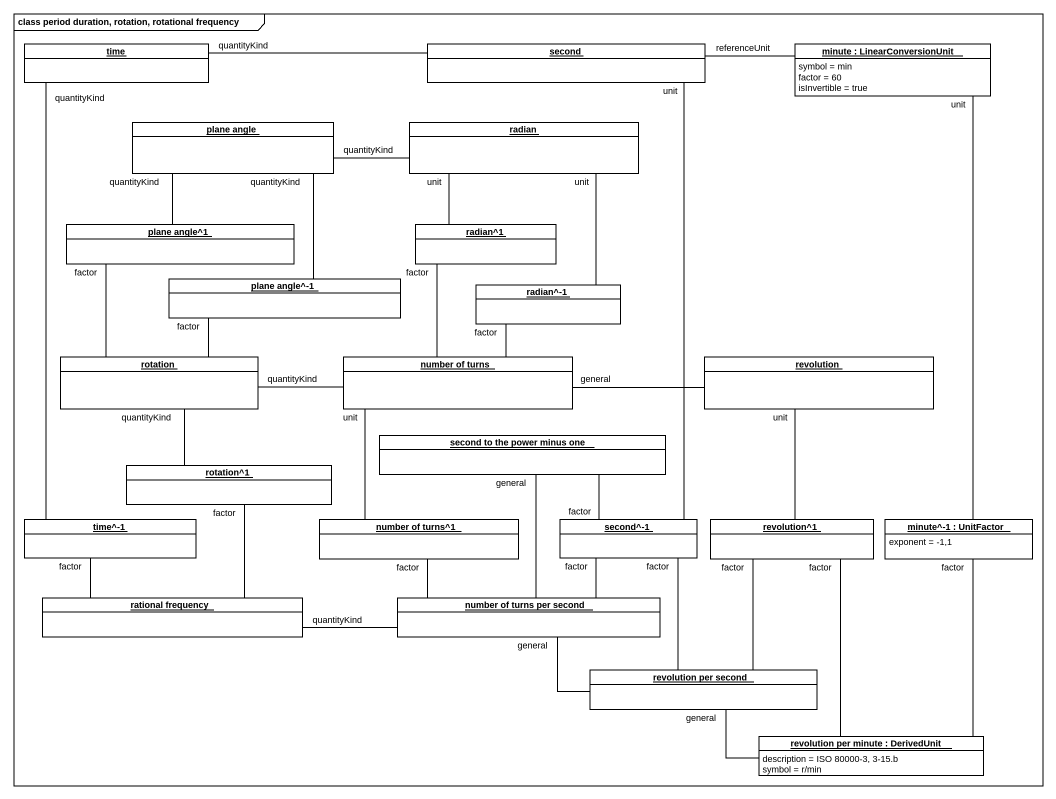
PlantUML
@startuml
mainframe class period duration, rotation, rotational frequency
hide circle
hide empty members
object time #FFFFFF
object second #FFFFFF
object "minute : LinearConversionUnit" as minute #FFFFFF {
  symbol = min
  factor = 60
  isInvertible = true
}
object "plane angle" as plane_angle #FFFFFF
object radian #FFFFFF
object "plane angle^1" as plane_angle_1 #FFFFFF
object "radian^1" as radian_1 #FFFFFF
object "plane angle^-1" as plane_angle_1_2 #FFFFFF
object "radian^-1" as radian_1_2 #FFFFFF
object rotation #FFFFFF
object "number of turns" as number_of_turns #FFFFFF
object revolution #FFFFFF
object "second to the power minus one" as second_to_the_power_minus #FFFFFF
object "rotation^1" as rotation_1 #FFFFFF
object "time^-1" as time_1 #FFFFFF
object "number of turns^1" as number_of_turns_1 #FFFFFF
object "second^-1" as second_1 #FFFFFF
object "revolution^1" as revolution_1 #FFFFFF
object "minute^-1 : UnitFactor" as minute_1 #FFFFFF {
  exponent = -1,1
}
object "rational frequency" as rational_frequency #FFFFFF
object "number of turns per second" as number_of_turns_per_second #FFFFFF
object "revolution per second" as revolution_per_second #FFFFFF
object "revolution per minute : DerivedUnit" as revolution_per_minute #FFFFFF {
  description = ISO 80000-3, 3-15.b
  symbol = r/min
}
time -- time_1 : quantityKind
second -left- time : quantityKind
second -right- minute : referenceUnit
second -- second_1 : unit
minute -- minute_1 : unit
plane_angle -- plane_angle_1 : quantityKind
plane_angle -- plane_angle_1_2 : quantityKind
radian -left- plane_angle : quantityKind
radian -- radian_1 : unit
radian -- radian_1_2 : unit
plane_angle_1 -- rotation : factor
radian_1 -- number_of_turns : factor
plane_angle_1_2 -- rotation : factor
radian_1_2 -- number_of_turns : factor
rotation -- rotation_1 : quantityKind
number_of_turns -left- rotation : quantityKind
number_of_turns -right- revolution : general
number_of_turns -- number_of_turns_1 : unit
revolution -- revolution_1 : unit
second_to_the_power_minus -- number_of_turns_per_second : general
rotation_1 -- rational_frequency : factor
time_1 -- rational_frequency : factor
number_of_turns_1 -- number_of_turns_per_second : factor
second_1 -up- second_to_the_power_minus : factor
second_1 -- number_of_turns_per_second : factor
second_1 -- revolution_per_second : factor
revolution_1 -- revolution_per_second : factor
revolution_1 -- revolution_per_minute : factor
minute_1 -- revolution_per_minute : factor
number_of_turns_per_second -left- rational_frequency : quantityKind
number_of_turns_per_second -right- revolution_per_second : general
revolution_per_second -right- revolution_per_minute : general
@enduml
